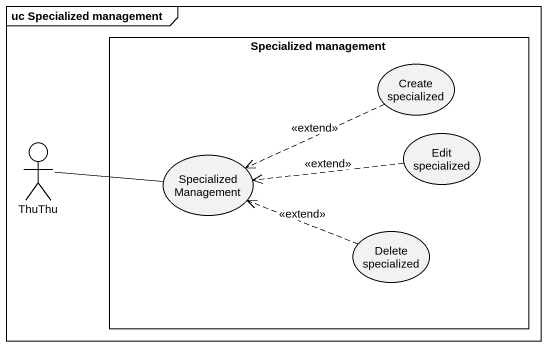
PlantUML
@startuml
mainframe uc Specialized management
rectangle "Specialized management" as Specialized_management {
  usecase "Create specialized" as Create_specialized
  usecase "Edit specialized" as Edit_specialized
  usecase "Specialized Management" as Specialized_Management
  usecase "Delete specialized" as Delete_specialized
}
actor ThuThu
Create_specialized .left.> Specialized_Management : <<extend>>
Edit_specialized .left.> Specialized_Management : <<extend>>
ThuThu -right- Specialized_Management
Delete_specialized .left.> Specialized_Management : <<extend>>
@enduml
